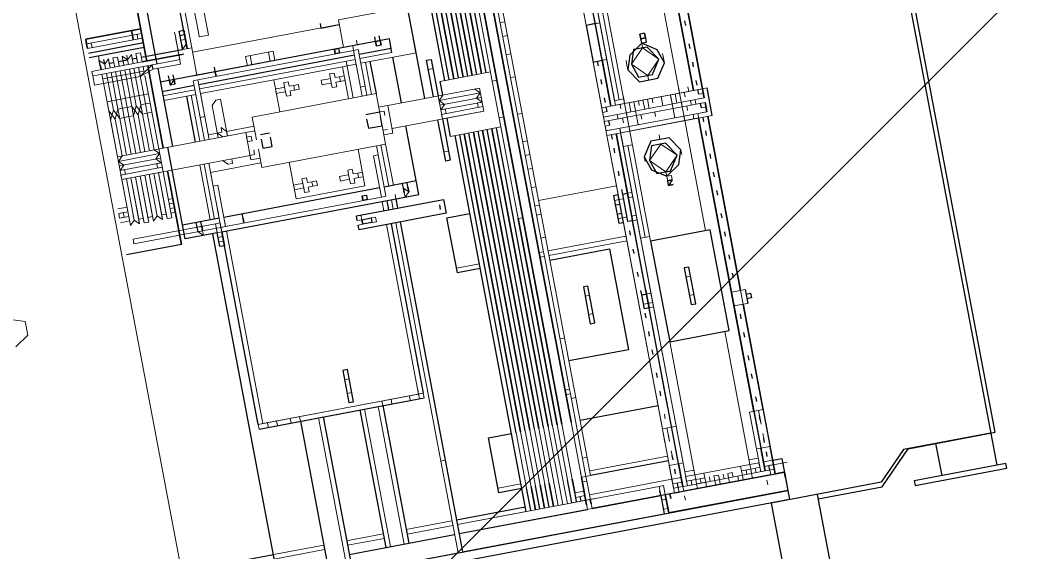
# Model space of a CAD drawing. Extents: x 407440 to 411585, y 6041728 to 6045069.
# Drawn here: x 410380.53 to 410392.8, y 6044266.07 to 6044272.61 of the extents above; entities that cross this region are included whole.
import ezdxf

# ---------------------------------------------------------------- set-up
doc = ezdxf.new("R2010")
doc.units = 0
doc.header["$LTSCALE"] = 5
doc.linetypes.add('foc-TIELINE', pattern=[1.875, 1.25, -0.625])
doc.layers.add('P-PROPOSED-EXISTING-H', color=59, linetype='Continuous')
doc.layers.add('T-TIE', color=201, linetype='foc-TIELINE')

# ---------------------------------------------------------------- blocks, each defined once
blk = doc.blocks.new('P-RIG-877')
at = {"layer": 'T-TIE', "linetype": 'ByBlock', "lineweight": 25}
for points in [[(-1.1366, -19.3106), (-1.1366, -19.1499), (-1.217, -19.0695), (-1.217, -18.8514), (-3.295, -18.8514), (-3.295, -19.0695), (-3.3294, -19.1039)], [(-1.217, -18.8628), (-1.217, -19.081), (-1.1481, -19.1499), (-1.1481, -19.4254), (-0.5396, -19.4254), (-0.5396, -24.2129), (-0.4248, -24.2129), (-0.31, -24.2129), (-0.31, -19.4254), (0.287, -19.4254), (0.287, -19.1499), (0.3674, -19.081), (0.3674, -18.8628), (2.4339, -18.8628), (2.4339, -19.081), (2.5143, -19.1499), (2.4454, -19.0695), (2.4454, -18.8514), (0.3559, -18.8514), (0.3559, -19.0695), (0.3215, -19.1039)], [(-3.3753, -18.8628), (-1.1366, -18.8628)], [(-1.217, -19.0006), (-1.1366, -19.0006)], [(-1.1481, -19.3106), (-0.4248, -19.3106), (-0.4248, -33.0186), (-4.0871, -33.0186), (-4.0871, -28.7477)], [(-2.1125, -19.391), (-2.1813, -19.391)], [(-1.6762, -19.391), (-1.6417, -19.391)], [(-1.6647, -19.391), (-1.6647, -19.3795), (-1.6532, -19.3795), (-1.6532, -19.391)], [(-1.5614, -20.4701), (-1.171, -20.4701), (-1.171, -19.3795)], [(-1.217, -19.3795), (-1.2055, -19.3795), (-1.217, -19.3795), (-1.171, -19.3795), (-1.171, -19.678), (-1.217, -19.678), (-1.217, -19.3795), (-1.217, -19.4024), (-1.2858, -19.4024)], [(-1.2514, -19.4024), (-1.2514, -19.3795), (-1.1481, -19.3795), (-1.1481, -20.8834), (-1.2514, -20.8834), (-1.2514, -20.6538)], [(-2.3421, -19.4139), (-2.3535, -19.4139)], [(-2.2847, -19.4139), (-2.2961, -19.4139)], [(-2.2387, -19.4139), (-2.2502, -19.4139)], [(-2.1928, -19.4139), (-2.2043, -19.4139)], [(-2.1699, -19.4139), (-2.1813, -19.4139)], [(-2.1354, -19.4139), (-2.1469, -19.4139)], [(-2.101, -19.4139), (-2.1125, -19.4139)], [(-2.0665, -19.4139), (-2.078, -19.4139)], [(-2.0091, -19.4139), (-2.0206, -19.4139)], [(-1.9632, -19.4139), (-1.9747, -19.4139)], [(-1.9173, -19.4139), (-1.9288, -19.4139)], [(-1.8599, -19.4139), (-1.8714, -19.4139)], [(-1.814, -19.4139), (-1.8254, -19.4139)], [(-1.7566, -19.4139), (-1.768, -19.4139)], [(-1.7106, -19.4139), (-1.7221, -19.4139)], [(-1.3777, -19.4024), (-1.6417, -19.4024), (-1.217, -19.4024), (-1.2284, -19.4024)], [(-1.6073, -19.4139), (-1.6188, -19.4139)], [(-1.5614, -19.4139), (-1.5729, -19.4139)], [(-1.504, -19.4139), (-1.5155, -19.4139)], [(-1.4581, -19.4139), (-1.4695, -19.4139)], [(-1.4006, -19.4139), (-1.4121, -19.4139)], [(-1.3547, -19.4139), (-1.3662, -19.4139)], [(-1.2973, -19.4139), (-1.3088, -19.4139)], [(-1.2629, -19.4139), (-1.2744, -19.4139)], [(-1.2284, -19.4139), (-1.2399, -19.4139)], [(-1.217, -19.4139), (-1.217, -19.632)], [(-3.272, -19.4254), (-2.1813, -19.4254), (-3.1342, -19.4254)], [(-1.3777, -19.4254), (-2.1125, -19.4254), (-1.2284, -19.4254), (-1.2858, -19.4254)], [(-2.3306, -19.5172), (-2.3421, -19.5172), (-2.3306, -19.5172), (-2.3421, -19.5172), (-2.3421, -19.5287), (-2.3306, -19.5287), (-2.3421, -19.5287), (-2.3306, -19.5287)], [(-2.388, -19.632), (-2.388, -19.655), (-2.2961, -19.655), (-2.2961, -19.632), (-2.1813, -19.632), (-3.272, -19.632)], [(-2.2961, -19.632), (-2.2847, -19.632), (-2.3995, -19.632), (-2.411, -19.632)], [(-1.2858, -19.632), (-1.2284, -19.632), (-2.1125, -19.632), (-1.9632, -19.632), (-1.9747, -19.632)], [(-1.7106, -19.632), (-1.8943, -19.632), (-1.9058, -19.632)], [(-1.7221, -19.632), (-1.6762, -19.632), (-1.6762, -19.6435), (-1.7106, -19.6435), (-1.7106, -19.632), (-1.7221, -19.632), (-1.7336, -19.632)], [(-1.4351, -19.632), (-1.6762, -19.632), (-1.6877, -19.632)], [(-2.2847, -19.6435), (-2.2961, -19.6435)], [(-2.2387, -19.6435), (-2.2502, -19.6435)], [(-2.1928, -19.6435), (-2.2043, -19.6435)], [(-2.1699, -19.6435), (-2.1813, -19.6435)], [(-2.1354, -19.6435), (-2.1469, -19.6435)], [(-2.101, -19.6435), (-2.1125, -19.6435)], [(-2.0665, -19.6435), (-2.078, -19.6435)], [(-2.0091, -19.6435), (-2.0206, -19.6435)], [(-1.9632, -19.6435), (-1.9747, -19.6435)], [(-1.9402, -19.6665), (-1.9402, -19.655)], [(-1.9173, -19.6665), (-1.9173, -19.655)], [(-1.8599, -19.6435), (-1.8714, -19.6435)], [(-1.814, -19.6435), (-1.8254, -19.6435)], [(-1.7566, -19.6435), (-1.768, -19.6435)], [(-1.7106, -19.6435), (-1.7221, -19.6435)], [(-1.6532, -19.6435), (-1.6647, -19.6435)], [(-1.6073, -19.6435), (-1.6188, -19.6435)], [(-1.5614, -19.6435), (-1.5729, -19.6435)], [(-1.504, -19.6435), (-1.5155, -19.6435)], [(-1.4581, -19.6435), (-1.4695, -19.6435)], [(-1.4351, -19.655), (-1.4351, -19.8502)], [(-1.2973, -19.6435), (-1.3088, -19.6435)], [(-1.2973, -19.655), (-1.2973, -19.8502)], [(-1.2629, -19.6435), (-1.2744, -19.6435)], [(-1.2284, -19.6435), (-1.2399, -19.6435)], [(-1.217, -19.655), (-1.217, -19.6435), (-1.217, -19.8617), (-1.217, -19.6895), (-1.2284, -19.6895)], [(-1.171, -19.678), (-1.217, -19.678), (-1.171, -19.678)], [(-1.217, -19.6895), (-1.171, -19.6895)], [(-1.8369, -19.8502), (-1.8369, -19.7009), (-1.5843, -19.7009), (-1.5843, -19.8502)], [(-3.2376, -19.8846), (-3.2605, -19.8846), (-3.2605, -19.8961), (-1.4351, -19.8961), (-3.2376, -19.8961)], [(-1.2399, -19.8731), (-1.2514, -19.8731)], [(-1.2399, -19.8846), (-1.2514, -19.8846)], [(-1.217, -20.1946), (-1.217, -19.8731)], [(-1.2399, -19.8961), (-1.2514, -19.8961), (-1.2973, -19.8961), (-1.2629, -19.8961)], [(-1.2399, -19.9076), (-1.2973, -19.9076)], [(-2.3191, -19.942), (-3.2605, -19.942), (-3.2605, -19.9305), (-2.3191, -19.9305), (-3.2605, -19.9305), (-3.2605, -19.9191), (-2.3191, -19.9191)], [(-1.4351, -19.9191), (-2.1813, -19.9191)], [(-1.4351, -19.942), (-2.1813, -19.942)], [(-2.3191, -19.988), (-3.2605, -19.988), (-3.2605, -19.965), (-2.3191, -19.965)], [(-1.4351, -19.965), (-2.1813, -19.965)], [(-1.2399, -19.965), (-1.2973, -19.965)], [(-1.4351, -19.988), (-2.1813, -19.988)], [(-1.2399, -19.988), (-1.2973, -19.988)], [(-2.3191, -20.0109), (-3.2605, -20.0109), (-3.2605, -20.0224)], [(-2.3191, -20.0224), (-3.2605, -20.0224), (-3.2605, -20.1946)], [(-2.2847, -20.0339), (-2.3191, -20.0339)], [(-2.1813, -20.0339), (-2.2273, -20.0339)], [(-1.4351, -20.0109), (-2.1813, -20.0109)], [(-1.2399, -20.0224), (-2.1813, -20.0224)], [(-1.8484, -20.0224), (-1.8484, -20.0798), (-1.9862, -20.0798), (-1.9862, -20.0224)], [(-1.2973, -20.0224), (-1.2973, -20.0798), (-1.4351, -20.0798), (-1.4351, -20.0224)], [(-1.2399, -20.0109), (-1.2973, -20.0109)], [(-1.2514, -20.1946), (-1.2514, -20.0224)], [(-2.2847, -20.0568), (-2.3765, -20.0568), (-2.3765, -20.0454), (-2.2847, -20.0454)], [(-2.2273, -20.0454), (-2.1239, -20.0454), (-2.1239, -20.0568), (-2.2273, -20.0568)], [(-2.652, -20.0798), (-2.2847, -20.0798)], [(-2.0206, -20.2979), (-2.0321, -20.2979), (-2.0321, -20.0798), (-1.9976, -20.0798), (-1.9976, -20.2979), (-2.0091, -20.2979)], [(-2.0091, -20.0913), (-2.0206, -20.0913)], [(-2.411, -20.1372), (-2.4454, -20.1372), (-2.4454, -20.7112)], [(-2.4224, -20.2176), (-2.4224, -20.1372)], [(-2.2847, -20.1372), (-2.3995, -20.1372)], [(-2.0551, -20.6309), (-2.0551, -20.1372), (-2.2273, -20.1372)], [(-2.0895, -20.1372), (-2.0895, -20.2176)], [(-2.4454, -20.1602), (-2.4339, -20.1602), (-2.4454, -20.1602), (-2.4569, -20.1602)], [(-2.4454, -20.1716), (-2.4569, -20.1716)], [(-2.4339, -20.1716), (-2.4454, -20.1716)], [(-2.4339, -20.1716), (-2.4454, -20.1716)], [(-2.4339, -20.1716), (-2.4454, -20.1716)], [(-2.4339, -20.1716), (-2.4454, -20.1716)], [(-2.078, -20.1602), (-2.0665, -20.1602), (-2.078, -20.1602), (-2.0895, -20.1602)], [(-2.0665, -20.1716), (-2.078, -20.1716), (-2.0665, -20.1716), (-2.078, -20.1716), (-2.0895, -20.1716)], [(-2.3995, -20.1946), (-2.3191, -20.1946)], [(-2.2732, -20.229), (-2.2732, -20.1946)], [(-2.2617, -20.229), (-2.2387, -20.229), (-2.2387, -20.1946), (-2.2617, -20.1946)], [(-2.0551, -20.1946), (-2.0321, -20.1946)], [(-1.9976, -20.1946), (-1.171, -20.1946)], [(-1.217, -20.4701), (-1.217, -20.2061)], [(-2.4224, -20.6194), (-2.4224, -20.229)], [(-2.0895, -20.229), (-2.0895, -20.6194)], [(-2.0551, -20.2176), (-2.0321, -20.2176)], [(-1.9976, -20.2176), (-1.5729, -20.2176)], [(-1.5614, -20.6309), (-1.5614, -20.2176)], [(-2.5143, -20.2979), (-2.5028, -20.2979), (-2.5028, -20.252)], [(-2.4339, -20.2635), (-2.4454, -20.2635)], [(-2.4339, -20.2635), (-2.4454, -20.2635)], [(-2.4454, -20.275), (-2.4454, -20.2635)], [(-2.4339, -20.275), (-2.4454, -20.275)], [(-2.4339, -20.2635), (-2.4339, -20.275)], [(-2.078, -20.275), (-2.078, -20.2635)], [(-2.0665, -20.2635), (-2.078, -20.2635)], [(-2.0665, -20.2635), (-2.078, -20.2635)], [(-2.0665, -20.275), (-2.078, -20.275)], [(-2.0665, -20.2635), (-2.0665, -20.275)], [(-2.0206, -20.2865), (-2.0091, -20.2865), (-2.0206, -20.2865), (-2.0206, -20.2635), (-2.0091, -20.2635), (-2.0091, -20.2865)], [(-1.5614, -20.5735), (-1.5614, -20.275)], [(-1.5614, -20.3209), (-1.217, -20.3209)], [(-1.5614, -20.3783), (-1.217, -20.3783)], [(-2.2732, -20.4931), (-2.2732, -20.4701)], [(-2.2617, -20.4931), (-2.2387, -20.4931), (-2.2387, -20.4701), (-2.2617, -20.4701)], [(-1.5614, -20.5275), (-1.171, -20.5275), (-1.171, -20.4701)], [(-2.4454, -20.5735), (-2.4569, -20.5735)], [(-2.4339, -20.5735), (-2.4454, -20.5735)], [(-2.4339, -20.5735), (-2.4454, -20.5735)], [(-2.4339, -20.5735), (-2.4454, -20.5735)], [(-2.4339, -20.5735), (-2.4454, -20.5735)], [(-2.078, -20.5735), (-2.0895, -20.5735)], [(-2.0665, -20.5735), (-2.078, -20.5735)], [(-2.0665, -20.5735), (-2.078, -20.5735)], [(-2.0665, -20.5735), (-2.078, -20.5735)], [(-2.0665, -20.5735), (-2.078, -20.5735)], [(-2.5143, -20.7457), (-2.5143, -20.6424), (-2.5258, -20.6424), (-2.5602, -20.6424), (-2.5602, -20.6309), (-2.5143, -20.6309), (-2.9276, -20.6309)], [(-2.652, -20.6309), (-2.652, -20.7112), (-2.5028, -20.7112), (-2.4913, -20.7112)], [(-2.5487, -20.6309), (-2.5487, -20.6424)], [(-2.5258, -20.6424), (-2.5143, -20.6424), (-2.5258, -20.6424), (-2.5372, -20.6424)], [(-2.5028, -20.7457), (-2.5028, -20.6424), (-2.5028, -20.7457)], [(-2.4224, -20.7112), (-2.4224, -20.6309)], [(-1.5729, -20.6309), (-2.0551, -20.6309), (-2.0206, -20.6309), (-2.0206, -20.6424), (-2.0551, -20.6424), (-2.0551, -20.7227), (-2.2847, -20.7227)], [(-2.0895, -20.6309), (-2.0895, -20.7227)], [(-2.2847, -20.6538), (-2.3995, -20.6538)], [(-1.171, -20.6538), (-2.0551, -20.6538)], [(-2.4339, -20.6768), (-2.4454, -20.6768), (-2.4569, -20.6768)], [(-2.4454, -20.6883), (-2.4569, -20.6883)], [(-2.078, -20.6768), (-2.0665, -20.6768), (-2.078, -20.6768), (-2.0895, -20.6768)], [(-2.0665, -20.6883), (-2.078, -20.6883), (-2.0895, -20.6883)], [(-2.4798, -20.7112), (-2.2847, -20.7112)], [(-2.675, -20.7342), (-2.6635, -20.7342), (-2.5143, -20.7342), (-2.5028, -20.7342), (-2.5143, -20.7342), (-2.6635, -20.7342), (-2.6635, -20.872)], [(-2.5832, -20.872), (-2.5832, -20.7342), (-2.5832, -20.872)], [(-2.5832, -20.7342), (-2.5832, -20.872), (-2.5832, -20.7342)], [(-2.5487, -20.872), (-2.5487, -20.7342), (-2.5602, -20.7342)], [(-2.5372, -20.872), (-2.5372, -20.7342)], [(-2.4798, -20.7227), (-2.4913, -20.7227)], [(-2.0551, -20.7342), (-2.0436, -20.7342), (-2.2273, -20.7342), (-2.0436, -20.7342), (-2.0436, -20.872)], [(-2.5143, -20.7686), (-2.5143, -20.7572)], [(-2.5143, -20.8031), (-2.5143, -20.7801)], [(-2.5143, -20.826), (-2.5143, -20.8146)], [(-2.5143, -20.8375), (-2.5258, -20.8375)], [(-2.5143, -20.849), (-2.5028, -20.849), (-2.5143, -20.849), (-2.5258, -20.849)]]:
    blk.add_lwpolyline(points, dxfattribs=at)
for points in [[(-1.1251, -19.0695), (-1.1251, -18.8399), (-1.1366, -18.8399), (-1.1366, -19.0695)], [(-2.5487, -19.4024), (-2.1584, -19.4024)], [(-2.1469, -19.4024), (-2.1239, -19.4024)], [(-2.1125, -19.4024), (-1.6762, -19.4024)], [(-1.5843, -19.4484), (-1.8369, -19.4484), (-1.8369, -19.5976), (-1.5843, -19.5976)], [(-2.3191, -19.5287), (-2.2961, -19.5632), (-2.2617, -19.5746), (-2.2273, -19.5517), (-2.2273, -19.5058), (-2.2617, -19.4828), (-2.2961, -19.4943)], [(-2.2732, -19.4943), (-2.3076, -19.5172), (-2.3076, -19.5517), (-2.2732, -19.5632), (-2.2387, -19.5517), (-2.2387, -19.5172)], [(-2.2732, -19.4943), (-2.3076, -19.5172), (-2.3076, -19.5517), (-2.2732, -19.5632), (-2.2387, -19.5517), (-2.2387, -19.5172)], [(-1.9862, -19.5287), (-2.0091, -19.4943), (-2.0436, -19.4828), (-2.078, -19.5058), (-2.078, -19.5517), (-2.0436, -19.5746), (-2.0091, -19.5632)], [(-2.0321, -19.4943), (-2.0665, -19.5172), (-2.0665, -19.5517), (-2.0321, -19.5632), (-1.9976, -19.5517), (-1.9976, -19.5172)], [(-2.0321, -19.4943), (-2.0665, -19.5172), (-2.0665, -19.5517), (-2.0321, -19.5632), (-1.9976, -19.5517), (-1.9976, -19.5172)], [(-2.3191, -19.5287), (-2.3306, -19.5287), (-2.3306, -19.5172), (-2.3306, -19.5287), (-2.3306, -19.5172), (-2.3191, -19.5172)], [(-1.9747, -19.5172), (-1.9747, -19.5287), (-1.9747, -19.5172), (-1.9747, -19.5287)], [(-1.9747, -19.5172), (-1.9632, -19.5287), (-1.9747, -19.5287)], [(-1.9632, -19.5172), (-1.9632, -19.5287)], [(-1.6647, -19.5172), (-1.7566, -19.5172), (-1.7566, -19.5287), (-1.6647, -19.5287)], [(-1.8943, -19.632), (-1.8943, -19.6435), (-1.9632, -19.6435), (-1.9632, -19.632)], [(-1.9632, -19.655), (-1.9632, -19.6665), (-1.8943, -19.6665), (-1.8943, -19.655)], [(-1.217, -19.6665), (-1.2055, -19.6665)], [(-1.6647, -19.7698), (-1.7566, -19.7698), (-1.7566, -19.7813), (-1.6647, -19.7813)], [(-1.2399, -19.8617), (-1.2284, -19.8617)], [(-1.4351, -19.8731), (-3.2835, -19.8731)], [(-1.2284, -19.8731), (-1.2973, -19.8731)], [(-1.9517, -19.9076), (-1.4351, -19.9076)], [(-2.1813, -19.9305), (-1.4351, -19.9305)], [(-3.2605, -19.9535), (-2.3191, -19.9535)], [(-2.1813, -19.9535), (-1.4351, -19.9535)], [(-1.2973, -19.9535), (-1.2399, -19.9535)], [(-3.2605, -19.9765), (-2.3191, -19.9765)], [(-2.1813, -19.9765), (-1.4351, -19.9765)], [(-1.2973, -19.9765), (-1.2399, -19.9765)], [(-3.2605, -19.9994), (-2.3191, -19.9994)], [(-2.1813, -19.9994), (-1.4351, -19.9994)], [(-1.2973, -19.9994), (-1.2399, -19.9994)], [(-2.4454, -20.1602), (-2.4339, -20.1602), (-2.4339, -20.1716), (-2.4454, -20.1716)], [(-2.4454, -20.1716), (-2.4339, -20.1716)], [(-2.4454, -20.275), (-2.4339, -20.275)], [(-2.4454, -20.275), (-2.4339, -20.275)], [(-2.078, -20.275), (-2.0665, -20.275)], [(-2.078, -20.275), (-2.0665, -20.275)], [(-1.5843, -20.3898), (-1.6647, -20.3898), (-1.6647, -20.4013), (-1.5843, -20.4013)], [(-2.4454, -20.5735), (-2.4339, -20.5735)], [(-2.4454, -20.5735), (-2.4339, -20.5735)], [(-2.078, -20.5735), (-2.0665, -20.5735)], [(-2.078, -20.5735), (-2.0665, -20.5735)], [(-2.4454, -20.6768), (-2.4339, -20.6768)], [(-2.4454, -20.6883), (-2.4339, -20.6883)], [(-2.2847, -20.7342), (-2.4913, -20.7342)], [(-2.5832, -20.7572), (-2.5717, -20.7572)], [(-2.5717, -20.7572), (-2.5602, -20.7572)], [(-2.5832, -20.872), (-2.5717, -20.872)], [(-2.5717, -20.872), (-2.5602, -20.872)]]:
    blk.add_lwpolyline(points, close=True, dxfattribs=at)
at = {"layer": 'T-TIE', "linetype": 'ByBlock', "lineweight": 18}
for points in [[(-1.2399, -19.4254), (-1.2399, -19.368)], [(-2.1125, -19.391), (-2.1125, -19.655), (-2.1813, -19.655), (-2.1813, -19.5976), (-2.6635, -19.5976)], [(-2.6635, -19.4598), (-2.1813, -19.4598), (-2.1813, -19.391)], [(-1.6762, -19.4024), (-1.6762, -19.391)], [(-1.6417, -19.4024), (-1.6417, -19.391)], [(-1.194, -19.3795), (-1.2055, -19.3795)], [(-2.1813, -19.6435), (-2.1699, -19.6435), (-2.1699, -19.655), (-2.1813, -19.655), (-2.1813, -19.4024), (-2.1699, -19.4024), (-2.1699, -19.4139), (-2.1813, -19.4139)], [(-2.1584, -19.4024), (-2.1584, -19.4139)], [(-2.1469, -19.6435), (-2.1354, -19.6435), (-2.1354, -19.655), (-2.1469, -19.655), (-2.1239, -19.655), (-2.1239, -19.4024), (-2.1239, -19.4139)], [(-2.1469, -19.4139), (-2.1354, -19.4139), (-2.1354, -19.4024), (-2.1469, -19.4024)], [(-1.6417, -19.4254), (-1.6417, -19.4024), (-1.6762, -19.4024), (-1.6762, -19.4254)], [(-1.217, -19.4828), (-1.2284, -19.4828), (-1.2399, -19.4828), (-1.2284, -19.4828), (-1.2399, -19.4828), (-1.2399, -19.4598), (-1.2284, -19.4598), (-1.2399, -19.4598), (-1.2514, -19.4598), (-1.2399, -19.4598), (-1.2514, -19.4598), (-1.2514, -19.4369), (-1.2399, -19.4369), (-1.2284, -19.4369), (-1.3777, -19.4369), (-1.3777, -19.4024)], [(-1.3547, -19.4139), (-1.3432, -19.4139), (-1.3662, -19.4139), (-1.3777, -19.4139)], [(-1.3662, -19.4024), (-1.3432, -19.4024)], [(-1.3088, -19.4139), (-1.2973, -19.4139), (-1.3088, -19.4139), (-1.3203, -19.4139)], [(-1.3088, -19.4024), (-1.2973, -19.4024)], [(-1.2858, -19.4369), (-1.2858, -19.4024)], [(-1.2399, -19.4024), (-1.2514, -19.4024), (-1.2399, -19.4024), (-1.2399, -19.4254), (-1.2284, -19.4254), (-1.2284, -19.6206), (-1.2399, -19.6206), (-1.2514, -19.6206), (-1.2514, -19.5976), (-1.2399, -19.5976), (-1.2514, -19.5976), (-1.2629, -19.5976), (-1.2629, -19.6206)], [(-1.2629, -19.4254), (-1.2514, -19.4254), (-1.2514, -19.4024)], [(-1.217, -19.4024), (-1.2629, -19.4024)], [(-1.2284, -19.4254), (-1.2284, -19.4024), (-1.217, -19.4024)], [(-1.2284, -19.4139), (-1.217, -19.4139)], [(-2.1813, -19.4254), (-3.1342, -19.4254), (-3.272, -19.4254), (-3.2835, -19.4254), (-3.272, -19.4254)], [(-3.2261, -19.4254), (-2.1813, -19.4254), (-2.1813, -19.6206), (-2.2961, -19.6206), (-2.2961, -19.632), (-2.2961, -19.6206), (-2.2961, -19.655)], [(-3.008, -19.632), (-3.0194, -19.632), (-3.0194, -19.6206), (-3.0424, -19.6206), (-3.0424, -19.632), (-3.0424, -19.6206), (-3.1342, -19.6206), (-2.1813, -19.6206), (-2.1813, -19.4369), (-2.1928, -19.4369)], [(-2.1469, -19.4254), (-2.1584, -19.4254)], [(-2.1584, -19.4369), (-2.1469, -19.4369)], [(-1.2858, -19.4254), (-1.3777, -19.4254), (-2.1239, -19.4254)], [(-1.9632, -19.632), (-1.9632, -19.6206), (-2.1125, -19.6206), (-2.1125, -19.4254), (-1.2858, -19.4254), (-1.2284, -19.4254), (-1.2399, -19.4254)], [(-1.217, -19.4598), (-1.2284, -19.4598), (-1.2399, -19.4598), (-1.2514, -19.4598), (-1.2514, -19.4369), (-1.2514, -19.4598), (-1.2514, -19.5976), (-1.5843, -19.5976)], [(-1.5843, -19.4598), (-1.2514, -19.4598), (-1.2399, -19.4598), (-1.2284, -19.4598), (-1.2399, -19.4598), (-1.2399, -19.4369)], [(-1.2858, -19.655), (-1.2284, -19.655), (-1.2284, -19.632), (-1.217, -19.632), (-1.217, -19.4254)], [(-1.2629, -19.4369), (-1.2629, -19.4598)], [(-1.194, -19.4254), (-1.2055, -19.4254)], [(-2.1928, -19.4598), (-2.1813, -19.4598), (-2.1125, -19.4598), (-2.1239, -19.4598), (-2.1125, -19.4598), (-1.8369, -19.4598)], [(-2.1699, -19.4484), (-2.1813, -19.4484)], [(-2.1813, -19.4828), (-2.1813, -19.4598), (-2.1813, -19.4828)], [(-2.1584, -19.4598), (-2.1469, -19.4598)], [(-2.1354, -19.4484), (-2.1469, -19.4484)], [(-2.1239, -19.4828), (-2.1239, -19.4598), (-2.1239, -19.4828)], [(-1.2514, -19.4598), (-1.2514, -19.5976), (-1.2514, -19.4598)], [(-1.2284, -19.4484), (-1.2399, -19.4484)], [(-1.2399, -19.4598), (-1.2284, -19.4598), (-1.2399, -19.4598)], [(-1.2284, -19.4828), (-1.2284, -19.4598)], [(-2.2617, -19.4828), (-2.2732, -19.4828), (-2.2847, -19.4828)], [(-2.2732, -19.4943), (-2.2732, -19.4943)], [(-2.1813, -19.4713), (-2.1584, -19.4713)], [(-2.1699, -19.4828), (-2.1813, -19.4828), (-2.1813, -19.5746)], [(-2.1813, -19.4828), (-2.1239, -19.4828), (-2.1813, -19.4828)], [(-2.1354, -19.4828), (-2.1469, -19.4828)], [(-2.0321, -19.4828), (-2.0436, -19.4828)], [(-2.0321, -19.4943), (-2.0321, -19.4943)], [(-1.2399, -19.4828), (-1.2514, -19.4828)], [(-1.2399, -19.4828), (-1.2514, -19.4828)], [(-1.2399, -19.4713), (-1.2284, -19.4713)], [(-1.2399, -19.4713), (-1.2399, -19.4713)], [(-1.2284, -19.4713), (-1.2284, -19.4713)], [(-1.217, -19.4943), (-1.2284, -19.4943)], [(-2.3306, -19.5172), (-2.3191, -19.5172), (-2.3191, -19.5287), (-2.3076, -19.5287), (-2.3191, -19.5287)], [(-2.1584, -19.5058), (-2.1813, -19.5058), (-2.1584, -19.5058)], [(-1.9747, -19.5287), (-1.9862, -19.5287), (-1.9862, -19.5172), (-1.9747, -19.5172)], [(-1.7336, -19.5287), (-1.7336, -19.5172)], [(-1.6877, -19.5287), (-1.6877, -19.5172)], [(-1.217, -19.5172), (-1.2284, -19.5172), (-1.2399, -19.5172), (-1.2399, -19.5058), (-1.2284, -19.5058)], [(-2.3421, -19.5287), (-2.3191, -19.5287), (-2.3421, -19.5287)], [(-2.3076, -19.5287), (-2.3076, -19.5287)], [(-2.2387, -19.5287), (-2.2387, -19.5287)], [(-2.1699, -19.5287), (-2.1813, -19.5287)], [(-2.1584, -19.5402), (-2.1813, -19.5402)], [(-2.1354, -19.5287), (-2.1469, -19.5287)], [(-2.0665, -19.5287), (-2.0665, -19.5287)], [(-1.9976, -19.5287), (-1.9976, -19.5287)], [(-1.9632, -19.5287), (-1.9862, -19.5287), (-1.9632, -19.5287)], [(-1.2284, -19.5287), (-1.2399, -19.5287)], [(-1.217, -19.5517), (-1.2284, -19.5517), (-1.2399, -19.5517), (-1.2399, -19.5402), (-1.2284, -19.5402), (-1.217, -19.5402)], [(-2.2732, -19.5632), (-2.2732, -19.5632)], [(-2.1813, -19.5517), (-2.1584, -19.5517)], [(-2.1699, -19.5632), (-2.1813, -19.5632)], [(-2.1354, -19.5632), (-2.1469, -19.5632)], [(-2.0321, -19.5632), (-2.0321, -19.5632)], [(-1.2284, -19.5632), (-1.2399, -19.5632)], [(-2.2617, -19.5746), (-2.2732, -19.5746), (-2.2847, -19.5746)], [(-2.1813, -19.5746), (-2.1239, -19.5746), (-2.1813, -19.5746)], [(-2.1813, -19.5976), (-2.1813, -19.5746), (-2.1813, -19.5976)], [(-2.1584, -19.5861), (-2.1813, -19.5861)], [(-2.1239, -19.5746), (-2.1239, -19.5976), (-2.1239, -19.5746)], [(-2.0321, -19.5746), (-2.0436, -19.5746)], [(-1.2514, -19.5746), (-1.2399, -19.5746), (-1.2514, -19.5746), (-1.2399, -19.5746), (-1.2284, -19.5746), (-1.2399, -19.5746), (-1.2399, -19.5976), (-1.2514, -19.5976), (-1.2399, -19.5976), (-1.2284, -19.5976), (-1.2284, -19.5746), (-1.2399, -19.5746)], [(-1.2399, -19.5746), (-1.2284, -19.5746), (-1.2399, -19.5746)], [(-1.2399, -19.5861), (-1.2284, -19.5861)], [(-1.2399, -19.5861), (-1.2399, -19.5861)], [(-1.217, -19.5746), (-1.2284, -19.5746)], [(-1.2284, -19.5861), (-1.2284, -19.5861)], [(-2.1928, -19.5976), (-2.1928, -19.6206), (-2.4224, -19.6206), (-2.4224, -19.6091), (-2.1928, -19.6091)], [(-1.8369, -19.5976), (-2.1469, -19.5976), (-2.1813, -19.5976), (-2.1928, -19.5976), (-2.2043, -19.5976)], [(-2.1699, -19.6091), (-2.1813, -19.6091)], [(-2.1469, -19.5976), (-2.1584, -19.5976)], [(-2.1354, -19.6091), (-2.1469, -19.6091)], [(-2.078, -19.5976), (-2.078, -19.6206), (-1.8484, -19.6206), (-1.8484, -19.5976)], [(-2.078, -19.6091), (-1.8484, -19.6091)], [(-1.2399, -19.6206), (-1.2399, -19.5976), (-1.2284, -19.5976), (-1.2399, -19.5976), (-1.2284, -19.5976), (-1.2399, -19.5976), (-1.2514, -19.5976), (-1.2514, -19.6206), (-1.2514, -19.5976), (-1.2399, -19.5976), (-1.2284, -19.5976), (-1.217, -19.5976)], [(-1.2284, -19.6091), (-1.2399, -19.6091)], [(-2.388, -19.655), (-2.388, -19.6206), (-2.388, -19.632), (-2.388, -19.6206), (-3.008, -19.6206), (-3.008, -19.632), (-3.1228, -19.632), (-3.1228, -19.655), (-2.1584, -19.655), (-2.1584, -19.6435)], [(-2.1584, -19.655), (-3.1228, -19.655), (-3.0194, -19.655), (-3.0194, -19.6435), (-3.0194, -19.6206), (-3.0194, -19.632), (-3.0194, -19.6206)], [(-2.1239, -19.6206), (-2.1125, -19.6206), (-2.1239, -19.6206), (-1.3777, -19.6206), (-1.2284, -19.6206), (-1.2284, -19.632), (-1.2399, -19.632), (-1.2399, -19.655)], [(-1.9058, -19.632), (-1.9058, -19.6206)], [(-1.3777, -19.6206), (-1.3777, -19.655), (-1.8943, -19.655), (-1.217, -19.655), (-1.2858, -19.655), (-1.2858, -19.6206), (-1.6762, -19.6206), (-1.6762, -19.632), (-1.6762, -19.6206), (-1.7106, -19.6206), (-1.7106, -19.632), (-1.7106, -19.6206), (-1.8943, -19.6206), (-1.8943, -19.632), (-1.8943, -19.6206)], [(-1.7106, -19.6435), (-1.7106, -19.6206)], [(-1.6877, -19.6435), (-1.6877, -19.6206)], [(-1.2399, -19.632), (-1.2284, -19.632), (-1.2858, -19.632), (-1.3777, -19.632), (-1.4351, -19.632)], [(-1.2514, -19.8617), (-1.2514, -19.655), (-1.2514, -19.632)], [(-1.194, -19.632), (-1.2055, -19.632)], [(-3.1342, -19.655), (-2.1813, -19.655)], [(-2.1239, -19.6435), (-2.1239, -19.655), (-2.1469, -19.655)], [(-1.9517, -19.655), (-2.1125, -19.655), (-1.9632, -19.655), (-2.1125, -19.655)], [(-1.9517, -19.6665), (-1.9517, -19.655), (-1.9517, -19.6435)], [(-1.9058, -19.6665), (-1.9058, -19.655), (-1.9058, -19.6435)], [(-1.9058, -19.655), (-1.3777, -19.655)], [(-1.8599, -19.8502), (-1.8599, -19.655)], [(-1.8484, -19.8502), (-1.8484, -19.655)], [(-1.4351, -19.655), (-1.4351, -19.8502)], [(-1.4006, -19.6435), (-1.4121, -19.6435)], [(-1.3662, -19.6435), (-1.3777, -19.6435)], [(-1.3432, -19.655), (-1.3662, -19.655)], [(-1.2973, -19.6435), (-1.3088, -19.6435), (-1.2973, -19.6435), (-1.3088, -19.6435), (-1.3203, -19.6435)], [(-1.2973, -19.655), (-1.3088, -19.655), (-1.3088, -19.8502)], [(-1.2284, -19.6435), (-1.217, -19.6435)], [(-1.2284, -19.6895), (-1.217, -19.6895), (-1.2399, -19.6895), (-1.2399, -19.678), (-1.217, -19.678), (-1.2055, -19.678), (-1.2055, -19.6895), (-1.2055, -19.678), (-1.194, -19.678), (-1.1825, -19.678), (-1.1825, -19.6895), (-1.1825, -19.678)], [(-1.2399, -19.8617), (-1.2399, -19.6895), (-1.2399, -20.1946), (-1.2399, -20.0224)], [(-1.171, -20.1946), (-1.171, -19.6895)], [(-1.7336, -19.7813), (-1.7336, -19.7698)], [(-1.6877, -19.7813), (-1.6877, -19.7698)], [(-1.8943, -19.8617), (-1.8943, -19.8502), (-3.2031, -19.8502)], [(-2.6406, -19.8617), (-2.6406, -19.8731), (-2.652, -19.8731), (-2.652, -19.8617), (-2.6406, -19.8617), (-1.8599, -19.8617), (-1.8484, -19.8617), (-1.8599, -19.8617), (-1.8599, -19.8731), (-1.8484, -19.8731), (-1.8484, -19.8617), (-1.8599, -19.8617), (-1.8484, -19.8617), (-1.5155, -19.8617), (-1.5155, -19.8731), (-1.5269, -19.8731)], [(-2.4339, -19.8502), (-2.4339, -19.8617)], [(-2.3995, -19.8502), (-2.3995, -19.8617)], [(-2.3535, -19.8502), (-2.3535, -19.8617)], [(-2.2961, -19.8617), (-2.2961, -19.8502)], [(-2.2043, -19.8617), (-2.2043, -19.8502)], [(-2.1354, -19.8502), (-2.1354, -19.8617)], [(-2.101, -19.8502), (-2.101, -19.8617)], [(-2.0665, -19.8502), (-2.0665, -19.8617)], [(-2.0206, -19.8617), (-2.0206, -19.8502)], [(-1.9747, -19.8617), (-1.9747, -19.8502)], [(-1.9517, -19.8502), (-1.9517, -19.8617)], [(-1.2973, -19.8617), (-1.2858, -19.8617), (-1.2973, -19.8617), (-1.2973, -19.8502), (-1.8943, -19.8502)], [(-1.8484, -19.8617), (-1.8484, -19.8731), (-1.8484, -19.8617)], [(-1.6417, -19.8617), (-1.6417, -19.8502)], [(-1.5155, -19.8731), (-1.504, -19.8731), (-1.504, -19.8617), (-1.5155, -19.8617), (-1.5155, -19.8731), (-1.504, -19.8731), (-1.5155, -19.8731), (-1.5269, -19.8731), (-1.5155, -19.8731), (-1.504, -19.8731), (-1.504, -19.8617), (-1.5155, -19.8617), (-1.5269, -19.8617), (-1.5155, -19.8617), (-1.504, -19.8617), (-1.2973, -19.8617), (-1.2858, -19.8617), (-1.217, -19.8617), (-1.217, -20.1946)], [(-1.4925, -19.8502), (-1.4925, -19.8617)], [(-1.3432, -19.8502), (-1.3432, -19.8617)], [(-1.2858, -19.8731), (-1.2858, -19.8617), (-1.2858, -19.8731)], [(-1.2399, -19.9076), (-1.2399, -19.8502)], [(-1.8599, -19.8731), (-1.8484, -19.8731), (-1.8599, -19.8731), (-1.8484, -19.8731), (-1.8599, -19.8731), (-1.8714, -19.8731)], [(-1.4351, -19.8731), (-1.2973, -19.8731), (-1.4351, -19.8731)], [(-1.2858, -19.8731), (-1.2973, -19.8731), (-1.2858, -19.8731), (-1.2973, -19.8731), (-1.3088, -19.8731)], [(-1.2629, -19.8961), (-1.2629, -19.8731), (-1.2744, -19.8731)], [(-1.217, -19.8731), (-1.2744, -19.8731)], [(-1.2514, -19.8961), (-1.2514, -19.8731)], [(-2.5487, -19.8961), (-2.5487, -19.9076), (-2.2961, -19.9076), (-2.2961, -19.8961)], [(-2.3191, -20.0339), (-2.3191, -19.9076)], [(-2.2961, -19.9076), (-1.9517, -19.9076)], [(-2.2043, -19.9076), (-2.2043, -19.8961)], [(-2.1813, -20.0339), (-2.1813, -19.9076)], [(-1.9517, -19.8961), (-1.9517, -19.9076), (-1.9632, -19.9076)], [(-1.2399, -19.9076), (-1.4351, -19.9076), (-1.2973, -19.9076)], [(-1.2399, -19.9191), (-1.4351, -19.9191)], [(-2.2847, -19.942), (-2.2273, -19.942), (-2.2847, -19.942)], [(-2.2847, -20.0339), (-2.2732, -20.0454), (-2.2617, -20.0339), (-2.2502, -20.0454), (-2.2502, -20.0339), (-2.2387, -20.0339), (-2.2387, -20.0454), (-2.2387, -19.942), (-2.2387, -19.9535), (-2.2502, -19.9535), (-2.2502, -19.942), (-2.2617, -19.9535), (-2.2732, -19.942), (-2.2847, -19.9535)], [(-2.2847, -20.1716), (-2.2847, -19.942)], [(-2.2732, -20.0454), (-2.2732, -19.942), (-2.2732, -20.0454)], [(-2.2617, -19.942), (-2.2617, -20.0454), (-2.2617, -19.942)], [(-2.2502, -20.0454), (-2.2502, -19.942), (-2.2502, -20.0454)], [(-2.2502, -19.942), (-2.2502, -20.0454)], [(-2.2273, -20.1716), (-2.2273, -19.942), (-2.2273, -20.0454), (-2.2387, -20.0454), (-2.2387, -19.942)], [(-2.2273, -20.0339), (-2.2273, -20.0454), (-2.2273, -19.942), (-2.2273, -19.9535)], [(-1.2399, -19.942), (-1.4351, -19.942)], [(-1.2973, -19.9535), (-1.4351, -19.9535), (-1.2973, -19.9535)], [(-1.2973, -19.965), (-1.4351, -19.965)], [(-1.2973, -19.9765), (-1.4351, -19.9765), (-1.2973, -19.9765)], [(-1.2973, -19.988), (-1.4351, -19.988)], [(-1.2973, -19.9994), (-1.4351, -19.9994), (-1.2973, -19.9994)], [(-1.9862, -20.0798), (-1.9862, -20.0224)], [(-1.8599, -20.0798), (-1.8599, -20.0224)], [(-1.2973, -20.0109), (-1.4351, -20.0109)], [(-1.4351, -20.0224), (-1.4351, -20.0798)], [(-1.3088, -20.0224), (-1.3088, -20.0798)], [(-2.3535, -20.0568), (-2.3535, -20.0454)], [(-2.2847, -20.0454), (-2.2273, -20.0454), (-2.2847, -20.0454)], [(-2.1469, -20.0568), (-2.1469, -20.0454)], [(-2.4798, -20.0798), (-2.5028, -20.0798), (-2.5143, -20.0913), (-2.5143, -20.252), (-2.4454, -20.252)], [(-2.3995, -20.2176), (-2.3191, -20.2176), (-2.3995, -20.2176), (-2.3995, -20.0913), (-2.3995, -20.0798), (-2.4339, -20.0798)], [(-2.411, -20.1372), (-2.411, -20.2176)], [(-2.0895, -20.2176), (-2.0895, -20.1372)], [(-2.0321, -20.2061), (-2.0551, -20.2061), (-2.0551, -20.1372)], [(-2.4339, -20.1602), (-2.4454, -20.1602), (-2.4454, -20.1716)], [(-2.4339, -20.1602), (-2.4454, -20.1602)], [(-2.4454, -20.1716), (-2.4339, -20.1716)], [(-2.4339, -20.1716), (-2.4339, -20.1602)], [(-2.2847, -20.1946), (-2.2847, -20.1716), (-2.2158, -20.1716), (-2.2158, -20.1946)], [(-2.0665, -20.1602), (-2.078, -20.1602)], [(-2.3191, -20.2061), (-2.3995, -20.2061)], [(-2.2617, -20.5046), (-2.3191, -20.5046), (-2.3191, -20.1946), (-2.2617, -20.1946)], [(-2.2732, -20.1831), (-2.2617, -20.1831), (-2.2732, -20.1831), (-2.2732, -20.1946)], [(-2.2387, -20.1946), (-2.1928, -20.1946), (-2.1928, -20.5046), (-2.2387, -20.5046)], [(-2.2273, -20.1831), (-2.2273, -20.1946), (-2.2273, -20.1831)], [(-2.1928, -20.1946), (-2.0895, -20.1946)], [(-2.0895, -20.2061), (-2.1928, -20.2061)], [(-2.0551, -20.1946), (-2.0665, -20.1946)], [(-1.171, -20.4701), (-1.171, -20.2061), (-1.9976, -20.2061)], [(-1.4006, -20.1946), (-1.4006, -20.2061)], [(-1.2514, -20.3209), (-1.2514, -20.2061)], [(-1.2399, -20.3209), (-1.2399, -20.2061)], [(-1.217, -20.4701), (-1.217, -20.2061)], [(-2.9276, -20.229), (-2.9276, -20.2176), (-2.9391, -20.2176), (-2.9276, -20.2176), (-2.9276, -20.6309), (-2.5143, -20.6309), (-2.5258, -20.6309), (-2.5143, -20.6424), (-2.5143, -20.7457)], [(-2.4454, -20.6309), (-2.4454, -20.2176), (-2.4569, -20.2176)], [(-2.4339, -20.2176), (-2.4339, -20.229), (-2.4454, -20.229)], [(-2.4339, -20.6194), (-2.4339, -20.229), (-2.4339, -20.6194)], [(-2.411, -20.229), (-2.411, -20.6194)], [(-2.3995, -20.2635), (-2.3995, -20.252), (-2.3995, -20.229), (-2.3191, -20.229)], [(-2.0895, -20.7227), (-2.0895, -20.6309), (-2.2273, -20.6309), (-2.0665, -20.6309), (-2.0551, -20.6309), (-2.0665, -20.6309), (-2.0665, -20.6424), (-2.0551, -20.6424), (-2.078, -20.6424), (-2.078, -20.6309), (-2.0551, -20.6309), (-1.5729, -20.6309), (-1.5614, -20.6309), (-1.5729, -20.6309), (-1.5729, -20.2176), (-1.9976, -20.2176), (-1.5729, -20.2176)], [(-2.0665, -20.229), (-2.0665, -20.2176), (-2.1699, -20.2176), (-2.1699, -20.229), (-2.0665, -20.229), (-2.0665, -20.6194), (-2.0665, -20.229), (-2.0665, -20.2176)], [(-2.0895, -20.6194), (-2.0895, -20.229)], [(-2.0321, -20.229), (-2.0551, -20.229)], [(-1.9976, -20.229), (-1.5729, -20.229), (-1.5729, -20.6194), (-1.5729, -20.6309), (-1.5843, -20.6309)], [(-1.6417, -20.2176), (-1.6532, -20.2176)], [(-1.5614, -20.229), (-1.5729, -20.229), (-1.5843, -20.229)], [(-1.5614, -20.2176), (-1.5729, -20.2176), (-1.5614, -20.2176)], [(-1.5729, -20.2176), (-1.5729, -20.229), (-1.5729, -20.2176)], [(-2.5028, -20.252), (-2.5028, -20.6194)], [(-2.411, -20.252), (-2.3191, -20.252)], [(-2.0206, -20.2635), (-2.0206, -20.252), (-2.0091, -20.252), (-2.0091, -20.2635)], [(-1.5614, -20.252), (-1.5729, -20.252)], [(-2.4339, -20.275), (-2.4454, -20.275)], [(-2.3191, -20.4357), (-2.3995, -20.4357), (-2.3995, -20.2635), (-2.3191, -20.2635)], [(-2.3765, -20.2979), (-2.3765, -20.3094), (-2.3765, -20.3209), (-2.365, -20.3209), (-2.365, -20.3094), (-2.365, -20.2979), (-2.3765, -20.2979), (-2.388, -20.2979), (-2.388, -20.2865), (-2.3765, -20.2865), (-2.3765, -20.275), (-2.3765, -20.2865)], [(-2.365, -20.2979), (-2.3535, -20.2979), (-2.3535, -20.2865), (-2.365, -20.2865), (-2.365, -20.2635), (-2.3765, -20.2635), (-2.3765, -20.275), (-2.365, -20.275), (-2.365, -20.2865)], [(-2.1928, -20.2635), (-2.101, -20.2635), (-2.101, -20.4357), (-2.1928, -20.4357)], [(-2.1354, -20.2865), (-2.1354, -20.275), (-2.1354, -20.2635), (-2.1239, -20.2635), (-2.1239, -20.275), (-2.1239, -20.2865)], [(-2.0665, -20.275), (-2.078, -20.275)], [(-2.1354, -20.2979), (-2.1354, -20.3094), (-2.1354, -20.3209), (-2.1239, -20.3209), (-2.1239, -20.3094), (-2.1239, -20.2979)], [(-2.0206, -20.2865), (-2.0321, -20.2865)], [(-2.0091, -20.2979), (-2.0091, -20.2865), (-2.0206, -20.2865), (-2.0206, -20.2979)], [(-1.5614, -20.3324), (-1.217, -20.3324)], [(-2.3765, -20.4013), (-2.3765, -20.3898), (-2.3765, -20.3783), (-2.365, -20.3783), (-2.365, -20.3898), (-2.365, -20.4013)], [(-2.1354, -20.4013), (-2.1354, -20.3898), (-2.1354, -20.3783), (-2.1239, -20.3783), (-2.1239, -20.3898), (-2.1239, -20.4013)], [(-1.5614, -20.3668), (-1.217, -20.3668)], [(-1.2514, -20.4701), (-1.2514, -20.3783)], [(-1.2399, -20.4701), (-1.2399, -20.3783)], [(-1.6417, -20.3898), (-1.6417, -20.4013)], [(-1.6073, -20.3898), (-1.6073, -20.4013)], [(-2.4454, -20.4242), (-2.4684, -20.4242), (-2.4684, -20.4931), (-2.4454, -20.4931)], [(-2.3765, -20.4127), (-2.3765, -20.4242), (-2.3765, -20.4357), (-2.365, -20.4357), (-2.365, -20.4242), (-2.365, -20.4127)], [(-2.1354, -20.4127), (-2.1354, -20.4242), (-2.1354, -20.4357), (-2.1239, -20.4357), (-2.1239, -20.4242), (-2.1239, -20.4127)], [(-2.4454, -20.4357), (-2.4684, -20.4357)], [(-2.2847, -20.6194), (-2.3995, -20.6194), (-2.411, -20.6194), (-2.3995, -20.6194), (-2.3995, -20.4357)], [(-2.4454, -20.4816), (-2.4684, -20.4816)], [(-1.5614, -20.4816), (-1.171, -20.4816)], [(-2.2961, -20.5046), (-2.2961, -20.5735)], [(-2.2158, -20.5046), (-2.2158, -20.5275), (-2.2847, -20.5275), (-2.2847, -20.5046)], [(-2.2273, -20.5161), (-2.2387, -20.5161)], [(-2.2273, -20.5275), (-2.2273, -20.5161), (-2.2273, -20.5275)], [(-2.078, -20.6194), (-2.0665, -20.6194), (-2.1699, -20.6194), (-2.1699, -20.6309), (-2.2043, -20.6309), (-2.2043, -20.5046)], [(-2.2847, -20.5275), (-2.2847, -20.849), (-2.3765, -20.849), (-2.3995, -20.8375), (-2.4913, -20.8375), (-2.3995, -20.8375), (-2.3765, -20.826), (-2.2847, -20.826)], [(-2.2273, -20.5275), (-2.2273, -20.849), (-2.1125, -20.849), (-2.3995, -20.849), (-2.411, -20.849)], [(-1.5614, -20.5275), (-1.171, -20.5275)], [(-1.2514, -20.6538), (-1.2514, -20.5275)], [(-1.2399, -20.872), (-1.2399, -20.6538), (-1.2399, -20.5275), (-1.2399, -20.6538)], [(-2.4339, -20.5735), (-2.4454, -20.5735)], [(-2.2847, -20.5735), (-2.3765, -20.5735), (-2.3765, -20.5849), (-2.365, -20.5964), (-2.2847, -20.5964)], [(-2.2273, -20.5964), (-2.2158, -20.5849), (-2.2158, -20.5735), (-2.2273, -20.5735)], [(-2.0665, -20.5735), (-2.078, -20.5735)], [(-2.6865, -20.5964), (-2.675, -20.5964), (-2.675, -20.6194), (-2.6635, -20.6194), (-2.6635, -20.5964), (-2.675, -20.5964), (-2.675, -20.6194), (-2.6865, -20.6194), (-2.5143, -20.6194)], [(-2.2961, -20.5964), (-2.2961, -20.6194)], [(-1.5614, -20.5849), (-1.5729, -20.5849)], [(-2.4454, -20.6194), (-2.5143, -20.6194), (-2.5143, -20.7112)], [(-2.4339, -20.6194), (-2.4339, -20.6309), (-2.2847, -20.6309), (-2.3995, -20.6309), (-2.3995, -20.7112)], [(-2.3421, -20.6309), (-2.3421, -20.6194), (-2.4339, -20.6194), (-2.4339, -20.6309)], [(-2.0551, -20.6194), (-1.5729, -20.6194), (-1.5729, -20.6309)], [(-1.5614, -20.6079), (-1.5729, -20.6079)], [(-2.5372, -20.6424), (-2.5372, -20.6309), (-2.5372, -20.6424)], [(-2.411, -20.6309), (-2.411, -20.7112)], [(-2.3995, -20.6424), (-2.2847, -20.6424)], [(-2.2273, -20.6424), (-2.0895, -20.6424)], [(-2.2043, -20.6309), (-2.2158, -20.6309)], [(-2.101, -20.6309), (-2.1125, -20.6309)], [(-2.078, -20.849), (-2.078, -20.6424), (-2.078, -20.849), (-2.0665, -20.849)], [(-2.0665, -20.6424), (-2.0665, -20.849), (-2.0665, -20.6424)], [(-2.0551, -20.7227), (-2.0551, -20.6424), (-2.0551, -20.6309)], [(-2.0436, -20.6424), (-2.0436, -20.6309)], [(-2.0321, -20.6309), (-2.0321, -20.6424)], [(-1.6417, -20.6309), (-1.6532, -20.6309)], [(-2.5602, -20.6538), (-2.5487, -20.6538), (-2.5028, -20.6538), (-2.4913, -20.6538), (-2.4913, -20.6653), (-2.4913, -20.6538), (-2.5028, -20.6538), (-2.5028, -20.6653), (-2.5028, -20.8605), (-2.5028, -20.872), (-2.4913, -20.872), (-2.4913, -20.8605), (-2.4913, -20.6653), (-2.4913, -20.7227), (-2.4684, -20.7572), (-2.4798, -20.7227), (-2.4798, -20.6538), (-2.5487, -20.6538), (-2.5372, -20.6538), (-2.5258, -20.6538), (-2.5143, -20.6538)], [(-2.3995, -20.6538), (-2.2847, -20.6538)], [(-2.0551, -20.6538), (-1.171, -20.6538)], [(-1.4006, -20.6538), (-1.4121, -20.6538)], [(-2.0665, -20.6768), (-2.078, -20.6768)], [(-2.5717, -20.7342), (-2.5832, -20.7342)], [(-2.5487, -20.872), (-2.5487, -20.7342), (-2.5602, -20.7342), (-2.5602, -20.872), (-2.5717, -20.872), (-2.5717, -20.8605), (-2.5602, -20.8605), (-2.5717, -20.8605)], [(-2.5717, -20.7342), (-2.5717, -20.872), (-2.5717, -20.7342)], [(-2.5717, -20.7457), (-2.5602, -20.7457), (-2.5717, -20.7457), (-2.5717, -20.7572), (-2.5602, -20.7572)], [(-2.5602, -20.7342), (-2.5602, -20.872), (-2.5602, -20.7342)], [(-2.5028, -20.7686), (-2.5258, -20.7686), (-2.5028, -20.7686), (-2.5143, -20.7686), (-2.5143, -20.7572), (-2.5258, -20.7572), (-2.5258, -20.7457), (-2.5028, -20.7457)], [(-2.4913, -20.7457), (-2.4798, -20.7457), (-2.4798, -20.849), (-2.4798, -20.7457)], [(-2.4684, -20.7457), (-2.3995, -20.7457), (-2.2847, -20.7457)], [(-2.411, -20.7342), (-2.4224, -20.7342)], [(-2.3765, -20.7457), (-2.3765, -20.7572), (-2.3995, -20.7572), (-2.3995, -20.7686), (-2.3765, -20.7801), (-2.3995, -20.7916), (-2.411, -20.7916)], [(-2.3995, -20.7457), (-2.3995, -20.7572), (-2.3765, -20.7572), (-2.3765, -20.7686), (-2.3995, -20.7686), (-2.411, -20.7686)], [(-2.388, -20.7342), (-2.3995, -20.7342)], [(-2.3421, -20.7342), (-2.3535, -20.7342)], [(-2.2847, -20.7457), (-2.2273, -20.7457), (-2.2847, -20.7457)], [(-2.2847, -20.8375), (-2.2732, -20.849), (-2.2617, -20.8375), (-2.2502, -20.849), (-2.2502, -20.8375), (-2.2387, -20.8375), (-2.2387, -20.849), (-2.2387, -20.7457), (-2.2387, -20.7572), (-2.2502, -20.7572), (-2.2502, -20.7457), (-2.2617, -20.7572), (-2.2732, -20.7457), (-2.2847, -20.7572)], [(-2.2732, -20.849), (-2.2732, -20.7457), (-2.2732, -20.849)], [(-2.2617, -20.7457), (-2.2617, -20.849), (-2.2617, -20.7457)], [(-2.2502, -20.849), (-2.2502, -20.7457), (-2.2502, -20.849)], [(-2.2502, -20.7457), (-2.2502, -20.849)], [(-2.1125, -20.7572), (-2.1125, -20.7457), (-2.2273, -20.7457), (-2.2273, -20.849), (-2.2387, -20.849), (-2.2387, -20.7457), (-2.2273, -20.7457)], [(-2.2158, -20.7342), (-2.2273, -20.7342)], [(-2.2273, -20.7572), (-2.2273, -20.7457), (-2.2273, -20.849), (-2.2273, -20.8375)], [(-2.1584, -20.7457), (-2.1584, -20.7342), (-2.1584, -20.7457)], [(-2.0436, -20.7342), (-2.0436, -20.872)], [(-2.5258, -20.7572), (-2.5028, -20.7572), (-2.5143, -20.7572), (-2.5143, -20.7686), (-2.5258, -20.7686), (-2.5143, -20.7801), (-2.5258, -20.7916), (-2.5143, -20.7916), (-2.5143, -20.8031), (-2.5028, -20.8031), (-2.5258, -20.8031), (-2.5143, -20.8031), (-2.5143, -20.7916), (-2.5028, -20.7916)], [(-2.4913, -20.872), (-2.4684, -20.872), (-2.4684, -20.7572), (-2.4684, -20.872)], [(-2.4913, -20.7686), (-2.3995, -20.7686), (-2.3765, -20.7686), (-2.388, -20.7686)], [(-2.4684, -20.7572), (-2.4798, -20.7572)], [(-2.3765, -20.7686), (-2.3995, -20.7801)], [(-2.2847, -20.7686), (-2.3765, -20.7686)], [(-2.1239, -20.7686), (-2.1239, -20.7572), (-2.2273, -20.7572), (-2.1125, -20.7572), (-2.1239, -20.7572)], [(-2.1125, -20.7686), (-2.2273, -20.7686), (-2.1125, -20.7686)], [(-2.1239, -20.7801), (-2.1125, -20.7686), (-2.1239, -20.7686), (-2.2273, -20.7686)], [(-2.4913, -20.826), (-2.3995, -20.826), (-2.3995, -20.8146), (-2.3765, -20.8146), (-2.3995, -20.8146), (-2.3995, -20.8031), (-2.4913, -20.8031), (-2.3995, -20.8031), (-2.3995, -20.7916), (-2.3765, -20.7916), (-2.3995, -20.7916), (-2.4913, -20.7916), (-2.3995, -20.7916), (-2.4913, -20.7916)], [(-2.3995, -20.7801), (-2.3765, -20.7916)], [(-2.2847, -20.7916), (-2.3765, -20.7916), (-2.2847, -20.7916), (-2.3765, -20.7916), (-2.3765, -20.8031), (-2.3995, -20.8031), (-2.3765, -20.8031), (-2.2847, -20.8031), (-2.3765, -20.8031), (-2.3765, -20.8146), (-2.2847, -20.8146), (-2.3765, -20.8146), (-2.3765, -20.826), (-2.3995, -20.826), (-2.3765, -20.826), (-2.388, -20.826)], [(-2.3765, -20.7916), (-2.388, -20.7916)], [(-2.1239, -20.8031), (-2.1239, -20.7916), (-2.2273, -20.7916)], [(-2.1125, -20.7916), (-2.2273, -20.7916), (-2.1125, -20.7916)], [(-2.1239, -20.7916), (-2.1125, -20.7916), (-2.1239, -20.7801), (-2.1354, -20.7801)], [(-2.5258, -20.8031), (-2.5258, -20.8146), (-2.5143, -20.8146), (-2.5143, -20.826), (-2.5258, -20.826), (-2.5143, -20.8375), (-2.5258, -20.8375), (-2.5143, -20.8375), (-2.5258, -20.849), (-2.5372, -20.849)], [(-2.5258, -20.8146), (-2.5028, -20.8146), (-2.5143, -20.8146), (-2.5143, -20.826), (-2.5028, -20.826), (-2.5258, -20.826), (-2.5028, -20.826)], [(-2.4913, -20.8146), (-2.3995, -20.8146)], [(-2.4913, -20.8146), (-2.3995, -20.8146)], [(-2.1125, -20.8031), (-2.2273, -20.8031), (-2.1239, -20.8031), (-2.1125, -20.8031), (-2.1125, -20.8146)], [(-2.1239, -20.826), (-2.1239, -20.8146), (-2.2273, -20.8146), (-2.1125, -20.8146), (-2.1239, -20.8146)], [(-2.3995, -20.849), (-2.3765, -20.8375), (-2.3995, -20.826), (-2.411, -20.826)], [(-2.1125, -20.826), (-2.2273, -20.826), (-2.1125, -20.826)], [(-2.1239, -20.8375), (-2.1125, -20.826), (-2.1239, -20.826), (-2.2273, -20.826)], [(-2.1125, -20.849), (-2.1239, -20.8375), (-2.1354, -20.8375)], [(-2.5143, -20.849), (-2.5258, -20.849)], [(-2.3765, -20.849), (-2.388, -20.849)], [(-2.2273, -20.849), (-2.2847, -20.849)], [(-2.1354, -20.8605), (-2.1469, -20.8605)], [(-2.1354, -20.849), (-2.1354, -20.872), (-2.1354, -20.849)], [(-3.3524, -20.8834), (-1.1481, -20.8834)], [(-2.1354, -20.872), (-2.1469, -20.872)]]:
    blk.add_lwpolyline(points, dxfattribs=at)
for points in [[(-2.1584, -19.4024), (-2.1584, -19.655)], [(-2.1469, -19.4024), (-2.1469, -19.655)], [(-2.1125, -19.4369), (-2.1239, -19.4369), (-2.1125, -19.4369), (-2.1125, -19.6206)], [(-2.2732, -19.4943), (-2.3076, -19.5172), (-2.3076, -19.5517), (-2.2732, -19.5632), (-2.2387, -19.5517), (-2.2387, -19.5172)], [(-2.2732, -19.4943), (-2.3076, -19.5172), (-2.3076, -19.5517), (-2.2732, -19.5632), (-2.2387, -19.5517), (-2.2387, -19.5172)], [(-2.2732, -19.5632), (-2.2387, -19.5287), (-2.2732, -19.4943), (-2.3076, -19.5287)], [(-2.0321, -19.4943), (-2.0665, -19.5172), (-2.0665, -19.5517), (-2.0321, -19.5632), (-1.9976, -19.5517), (-1.9976, -19.5172)], [(-2.0321, -19.4943), (-2.0665, -19.5172), (-2.0665, -19.5517), (-2.0321, -19.5632), (-1.9976, -19.5517), (-1.9976, -19.5172)], [(-2.0321, -19.5632), (-1.9976, -19.5287), (-2.0321, -19.4943), (-2.0665, -19.5287)], [(-1.2514, -19.4828), (-1.2399, -19.4828)], [(-1.2284, -19.4828), (-1.2399, -19.4828)], [(-2.2387, -19.5287), (-2.2273, -19.5287)], [(-2.0895, -19.5287), (-2.078, -19.5287)], [(-1.9976, -19.5287), (-1.9862, -19.5287)], [(-2.1239, -19.5976), (-2.1125, -19.5976)], [(-2.1584, -19.6206), (-2.1469, -19.6206)], [(-1.9517, -19.6206), (-1.9517, -19.632)], [(-1.9862, -19.655), (-1.9862, -19.8502)], [(-1.3547, -19.6435), (-1.3662, -19.6435), (-1.3432, -19.6435)], [(-1.2858, -19.8731), (-1.2858, -19.8617), (-1.2973, -19.8617), (-1.2973, -19.8731)], [(-1.2514, -19.8731), (-1.2399, -19.8731)], [(-1.4351, -19.8961), (-1.2973, -19.8961)], [(-1.4351, -19.9305), (-1.2399, -19.9305)], [(-2.4454, -20.1716), (-2.4454, -20.1602)], [(-2.4339, -20.1602), (-2.4339, -20.1716)], [(-2.0665, -20.1716), (-2.078, -20.1716), (-2.0665, -20.1602), (-2.0551, -20.1716)], [(-2.078, -20.1716), (-2.0665, -20.1716)], [(-2.3421, -20.2176), (-2.4339, -20.2176), (-2.4339, -20.229), (-2.3421, -20.229)], [(-2.0895, -20.2176), (-2.1928, -20.2176)], [(-2.0321, -20.2176), (-2.0551, -20.2176)], [(-2.1354, -20.2979), (-2.1469, -20.2979), (-2.1469, -20.2865), (-2.1354, -20.2865), (-2.1354, -20.275), (-2.1239, -20.275), (-2.1239, -20.2865), (-2.1125, -20.2865), (-2.1125, -20.2979), (-2.1239, -20.2979)], [(-1.5729, -20.2979), (-1.5614, -20.2979)], [(-1.5729, -20.3209), (-1.5614, -20.3209)], [(-2.3765, -20.4127), (-2.388, -20.4127), (-2.388, -20.4013), (-2.3765, -20.4013), (-2.3765, -20.3898), (-2.365, -20.3898), (-2.365, -20.4013), (-2.3535, -20.4013), (-2.3535, -20.4127), (-2.365, -20.4127)], [(-2.1354, -20.4127), (-2.1469, -20.4127), (-2.1469, -20.4013), (-2.1354, -20.4013), (-2.1354, -20.3898), (-2.1239, -20.3898), (-2.1239, -20.4013), (-2.1125, -20.4013), (-2.1125, -20.4127), (-2.1239, -20.4127)], [(-2.2617, -20.5275), (-2.2617, -20.5161), (-2.2732, -20.5161), (-2.2732, -20.5275)], [(-1.5729, -20.5275), (-1.5614, -20.5275)], [(-2.5487, -20.5964), (-2.5372, -20.5964), (-2.5372, -20.5735), (-2.6865, -20.5735), (-2.6865, -20.5964)], [(-2.2961, -20.5735), (-2.3076, -20.5849), (-2.2961, -20.5849), (-2.2961, -20.5964), (-2.2847, -20.5849), (-2.2847, -20.5735)], [(-1.5729, -20.5505), (-1.5614, -20.5505)], [(-2.0665, -20.6309), (-2.0665, -20.6194)], [(-2.0895, -20.6538), (-2.2273, -20.6538)], [(-2.4339, -20.6883), (-2.4454, -20.6768), (-2.4339, -20.6768)], [(-2.4454, -20.6768), (-2.4339, -20.6768)], [(-2.0665, -20.6768), (-2.078, -20.6768), (-2.078, -20.6883), (-2.0665, -20.6883)], [(-2.078, -20.6768), (-2.0665, -20.6768)], [(-2.078, -20.6883), (-2.0665, -20.6883)], [(-2.0665, -20.6768), (-2.0551, -20.6768), (-2.0665, -20.6883)], [(-2.5143, -20.7342), (-2.5028, -20.7342)], [(-2.4224, -20.849), (-2.4224, -20.7457)], [(-2.3306, -20.7342), (-2.3191, -20.7342)], [(-2.1584, -20.7342), (-2.1469, -20.7342)], [(-2.1469, -20.7457), (-2.1469, -20.7342)], [(-2.1469, -20.7457), (-2.1469, -20.7342)], [(-2.1354, -20.7342), (-2.1354, -20.7457)], [(-2.1239, -20.7457), (-2.1239, -20.7342)], [(-2.1239, -20.7342), (-2.1239, -20.7457)], [(-2.3995, -20.7572), (-2.4913, -20.7572)], [(-2.3995, -20.7686), (-2.4913, -20.7686)], [(-2.3765, -20.7572), (-2.2847, -20.7572)], [(-2.2847, -20.7686), (-2.3765, -20.7686)], [(-2.5258, -20.7801), (-2.5143, -20.7801)], [(-2.5028, -20.7916), (-2.5258, -20.7916)], [(-2.5028, -20.7801), (-2.5143, -20.7801)], [(-2.3995, -20.7801), (-2.4913, -20.7801)], [(-2.3765, -20.7801), (-2.2847, -20.7801)], [(-2.2273, -20.7801), (-2.1239, -20.7801)], [(-2.5028, -20.8375), (-2.5143, -20.8375)], [(-2.3995, -20.826), (-2.4913, -20.826)], [(-2.2847, -20.826), (-2.3765, -20.826)], [(-2.3765, -20.8375), (-2.2847, -20.8375)], [(-2.2273, -20.8375), (-2.1239, -20.8375)], [(-2.5028, -20.849), (-2.5258, -20.849)], [(-2.3995, -20.849), (-2.4913, -20.849)], [(-2.1584, -20.872), (-2.1584, -20.849)], [(-2.1469, -20.872), (-2.1469, -20.849)], [(-2.1469, -20.872), (-2.1469, -20.849)], [(-2.1354, -20.872), (-2.1354, -20.8605), (-2.1354, -20.872), (-2.1469, -20.872)], [(-2.1354, -20.8605), (-2.1469, -20.8605), (-2.1469, -20.872), (-2.1354, -20.872)], [(-2.1354, -20.8605), (-2.1469, -20.8605), (-2.1469, -20.872), (-2.1354, -20.872)], [(-2.1239, -20.872), (-2.1239, -20.849)], [(-2.1239, -20.849), (-2.1239, -20.872)]]:
    blk.add_lwpolyline(points, close=True, dxfattribs=at)
at = {"layer": 'T-TIE', "linetype": 'ByBlock', "lineweight": 5}
blk.add_lwpolyline([(-1.8714, -21.6067), (-1.8943, -21.6412), (-1.9288, -21.6412), (-1.9402, -21.6067), (-1.9402, -21.1819), (-1.9288, -21.1475), (-1.8943, -21.1475), (-1.8714, -21.1819)], dxfattribs=at)

msp = doc.modelspace()

# ---------------------------------------------------------------- hatches: boundary and pattern name
at = {"layer": 'P-PROPOSED-EXISTING-H'}
h = msp.add_hatch(dxfattribs=at)
h.set_pattern_fill('ANSI31', color=256, scale=3.498392, style=0)
h.set_pattern_definition([(45, (-102.852, 2739.382), (-7.854113246, 7.854113246), [])])
edge = h.paths.add_edge_path()
edge.add_line((410849.565, 6043843.767), (410381.581, 6043755.258))
edge.add_line((410381.581, 6043755.258), (409934.712, 6043670.743))
edge.add_line((409934.712, 6043670.743), (409814.106, 6044308.44))
edge.add_line((409814.106, 6044308.44), (410263.945, 6044377.375))
edge.add_line((410263.945, 6044377.375), (410794.85, 6044458.734))
edge.add_line((410794.85, 6044458.734), (411169.273, 6044565.411))
edge.add_line((411169.273, 6044565.411), (411290.002, 6043927.065))
edge.add_line((411290.002, 6043927.065), (411039.067, 6043879.607))
edge.add_arc((410922.403, 6043977.554), 152.33, 241.43508, 319.98432, ccw=False)

# ---------------------------------------------------------------- block references
at = {"layer": 'T-TIE', "linetype": 'ByBlock', "xscale": 4.999999999955019, "yscale": 4.999999999955019, "zscale": 4.999999999955019, "rotation": 280.7096999997605}
msp.add_blockref('P-RIG-877', (410486.28, 6044279.077), dxfattribs=at)

doc.saveas('drawing.dxf')
